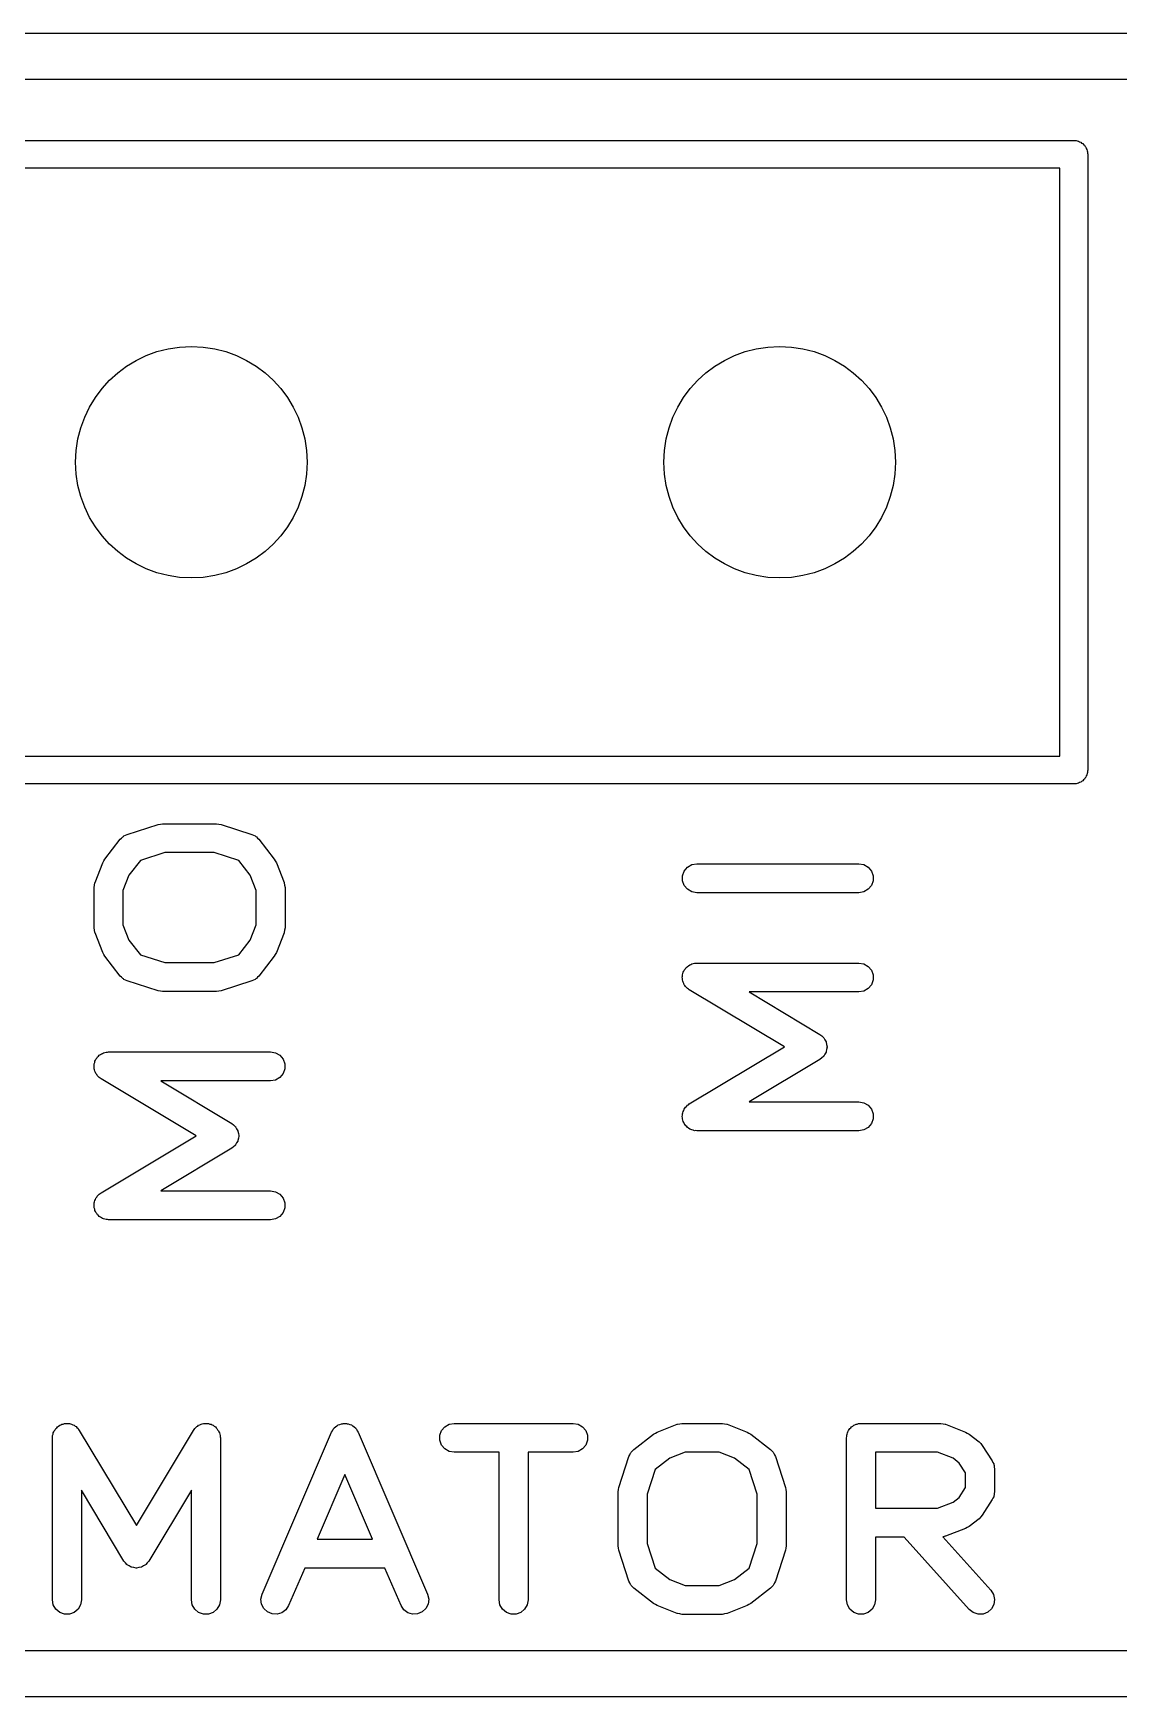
# Model space of a CAD drawing. Extents: x 10 to 287, y -200 to -10.
# Drawn here: x 78.92 to 83.61, y -44.3 to -37.11 of the extents above; entities that cross this region are included whole.
import ezdxf

# ---------------------------------------------------------------- set-up
doc = ezdxf.new("R2010")
doc.units = 0
doc.header["$MEASUREMENT"] = 0
doc.layers.add('BLACK', color=7, linetype='CONTINUOUS')

msp = doc.modelspace()

# ---------------------------------------------------------------- linework, layer by layer
at = {"layer": 'Black'}
for p, q in [((70.231, -37.111), (86.233, -37.111)), ((86.133, -37.311), (70.331, -37.311)), ((70.6536, -37.5736), (83.4136, -37.5736)), ((83.4136, -37.5736), (83.4188, -37.5745)), ((83.4188, -37.5745), (83.424, -37.5745)), ((83.424, -37.5745), (83.4289, -37.5763)), ((83.4289, -37.5763), (83.4341, -37.5772)), ((83.4341, -37.5772), (83.4387, -37.5798)), ((83.4387, -37.5798), (83.4436, -37.5816)), ((83.4436, -37.5816), (83.4476, -37.585)), ((83.4476, -37.585), (83.4522, -37.5876)), ((83.4522, -37.5876), (83.4555, -37.5917)), ((83.4555, -37.5917), (83.4596, -37.595)), ((83.4596, -37.595), (83.4622, -37.5996)), ((83.4622, -37.5996), (83.4656, -37.6036)), ((83.4656, -37.6036), (83.4674, -37.6085)), ((83.4674, -37.6085), (83.47, -37.6131)), ((83.47, -37.6131), (83.4709, -37.6183)), ((83.4709, -37.6183), (83.4727, -37.6232)), ((83.4727, -37.6232), (83.4727, -37.6284)), ((83.4727, -37.6284), (83.4736, -37.6336)), ((83.4736, -37.6336), (83.4736, -40.2936)), ((83.3536, -37.6936), (70.7136, -37.6936)), ((83.3536, -40.2336), (83.3536, -37.6936)), ((70.7136, -40.2336), (83.3536, -40.2336)), ((83.4727, -40.304), (83.4709, -40.3089)), ((83.4736, -40.2936), (83.4727, -40.2988)), ((83.4727, -40.2988), (83.4727, -40.304)), ((83.4136, -40.3536), (70.6536, -40.3536)), ((83.4188, -40.3527), (83.4136, -40.3536)), ((83.424, -40.3527), (83.4188, -40.3527)), ((83.4289, -40.3509), (83.424, -40.3527)), ((83.4341, -40.35), (83.4289, -40.3509)), ((83.4387, -40.3474), (83.4341, -40.35)), ((83.4436, -40.3456), (83.4387, -40.3474)), ((83.4476, -40.3422), (83.4436, -40.3456)), ((83.4522, -40.3396), (83.4476, -40.3422)), ((83.4555, -40.3355), (83.4522, -40.3396)), ((83.4596, -40.3322), (83.4555, -40.3355)), ((83.4622, -40.3276), (83.4596, -40.3322)), ((83.4656, -40.3236), (83.4622, -40.3276)), ((83.4674, -40.3187), (83.4656, -40.3236)), ((83.47, -40.3141), (83.4674, -40.3187)), ((83.4709, -40.3089), (83.47, -40.3141)), ((79.2297, -40.6779), (79.2963, -40.5922)), ((79.2963, -40.5922), (79.3021, -40.587)), ((79.3021, -40.587), (79.3073, -40.5812)), ((79.3073, -40.5812), (79.3101, -40.5797)), ((79.3101, -40.5797), (79.3124, -40.5776)), ((79.3124, -40.5776), (79.3197, -40.5747)), ((79.3197, -40.5747), (79.3265, -40.5711)), ((79.3265, -40.5711), (79.4599, -40.5282)), ((79.4599, -40.5282), (79.4695, -40.5269)), ((79.4695, -40.5269), (79.479, -40.5252)), ((79.479, -40.5252), (79.7123, -40.5252)), ((79.7123, -40.5252), (79.7219, -40.5269)), ((79.7219, -40.5269), (79.7315, -40.5282)), ((79.7315, -40.5282), (79.8648, -40.5711)), ((79.8648, -40.5711), (79.8717, -40.5747)), ((79.8717, -40.5747), (79.8789, -40.5776)), ((79.8789, -40.5776), (79.8812, -40.5797)), ((79.8812, -40.5797), (79.884, -40.5812)), ((79.884, -40.5812), (79.8892, -40.587)), ((79.8892, -40.587), (79.895, -40.5922)), ((79.895, -40.5922), (79.9617, -40.6779)), ((79.4888, -40.6502), (79.3832, -40.6842)), ((79.7025, -40.6502), (79.4888, -40.6502)), ((79.8082, -40.6842), (79.7025, -40.6502)), ((79.1874, -40.7793), (79.2207, -40.6936)), ((79.2207, -40.6936), (79.2254, -40.6859)), ((79.2254, -40.6859), (79.2297, -40.6779)), ((79.3832, -40.6842), (79.3339, -40.7474)), ((79.8574, -40.7475), (79.8082, -40.6842)), ((79.9617, -40.6779), (79.9659, -40.6859)), ((79.9659, -40.6859), (79.9706, -40.6936)), ((79.9706, -40.6936), (80.0039, -40.7793)), ((81.7241, -40.7499), (81.7315, -40.7295)), ((81.7315, -40.7295), (81.7455, -40.7128)), ((81.7455, -40.7128), (81.7643, -40.702)), ((81.7643, -40.702), (81.7857, -40.6982)), ((81.7857, -40.6982), (82.4857, -40.6982)), ((82.4857, -40.6982), (82.507, -40.702)), ((82.507, -40.702), (82.5258, -40.7128)), ((82.5258, -40.7128), (82.5398, -40.7295)), ((82.5398, -40.7295), (82.5472, -40.7499)), ((79.1832, -40.8006), (79.1852, -40.7907)), ((79.1833, -40.8013), (79.1832, -40.8006)), ((79.1832, -40.802), (79.1833, -40.8013)), ((79.1832, -40.9734), (79.1832, -40.802)), ((79.1852, -40.7907), (79.1869, -40.7806)), ((79.1869, -40.7806), (79.1873, -40.78)), ((79.1873, -40.78), (79.1874, -40.7793)), ((79.3339, -40.7474), (79.3082, -40.8137)), ((79.8832, -40.8137), (79.8574, -40.7475)), ((80.0039, -40.7793), (80.0041, -40.78)), ((80.0041, -40.78), (80.0044, -40.7806)), ((80.0044, -40.7806), (80.0062, -40.7907)), ((80.0062, -40.7907), (80.0082, -40.8006)), ((80.0082, -40.8006), (80.008, -40.8013)), ((80.008, -40.8013), (80.0082, -40.802)), ((80.0082, -40.802), (80.0082, -40.9734)), ((81.7241, -40.7716), (81.7241, -40.7499)), ((81.7315, -40.792), (81.7241, -40.7716)), ((81.7455, -40.8086), (81.7315, -40.792)), ((81.7643, -40.8194), (81.7455, -40.8086)), ((82.5258, -40.8086), (82.507, -40.8194)), ((82.5398, -40.792), (82.5258, -40.8086)), ((82.5472, -40.7716), (82.5398, -40.792)), ((82.5472, -40.7499), (82.5472, -40.7716)), ((79.3082, -40.8137), (79.3082, -40.9617)), ((79.8832, -40.9617), (79.8832, -40.8137)), ((81.7857, -40.8232), (81.7643, -40.8194)), ((82.4857, -40.8232), (81.7857, -40.8232)), ((82.507, -40.8194), (82.4857, -40.8232)), ((79.1833, -40.9741), (79.1832, -40.9734)), ((79.1832, -40.9748), (79.1833, -40.9741)), ((79.1852, -40.9848), (79.1832, -40.9748)), ((79.1869, -40.9948), (79.1852, -40.9848)), ((79.1873, -40.9954), (79.1869, -40.9948)), ((79.1874, -40.9961), (79.1873, -40.9954)), ((79.2207, -41.0818), (79.1874, -40.9961)), ((79.3082, -40.9617), (79.3339, -41.028)), ((79.8574, -41.028), (79.8832, -40.9617)), ((80.0039, -40.9961), (79.9706, -41.0818)), ((80.0041, -40.9954), (80.0039, -40.9961)), ((80.0044, -40.9948), (80.0041, -40.9954)), ((80.0062, -40.9848), (80.0044, -40.9948)), ((80.0082, -40.9748), (80.0062, -40.9848)), ((80.0082, -40.9734), (80.008, -40.9741)), ((80.008, -40.9741), (80.0082, -40.9748)), ((79.2254, -41.0895), (79.2207, -41.0818)), ((79.2297, -41.0975), (79.2254, -41.0895)), ((79.2963, -41.1832), (79.2297, -41.0975)), ((79.3339, -41.028), (79.3832, -41.0913)), ((79.3832, -41.0913), (79.4888, -41.1252)), ((79.7025, -41.1252), (79.8082, -41.0913)), ((79.8082, -41.0913), (79.8574, -41.028)), ((79.9617, -41.0975), (79.895, -41.1832)), ((79.9659, -41.0895), (79.9617, -41.0975)), ((79.9706, -41.0818), (79.9659, -41.0895)), ((79.4888, -41.1252), (79.7025, -41.1252)), ((81.7262, -41.1728), (81.7273, -41.1669)), ((81.7273, -41.1669), (81.7298, -41.1627)), ((81.7298, -41.1627), (81.7315, -41.158)), ((81.7315, -41.158), (81.7354, -41.1534)), ((81.7354, -41.1534), (81.7385, -41.1483)), ((81.7385, -41.1483), (81.7423, -41.1452)), ((81.7423, -41.1452), (81.7455, -41.1414)), ((81.7455, -41.1414), (81.7507, -41.1384)), ((81.7507, -41.1384), (81.7553, -41.1346)), ((81.7553, -41.1346), (81.76, -41.133)), ((81.76, -41.133), (81.7643, -41.1306)), ((81.7643, -41.1306), (81.7702, -41.1295)), ((81.7702, -41.1295), (81.7759, -41.1276)), ((81.7759, -41.1276), (81.7808, -41.1276)), ((81.7808, -41.1276), (81.7857, -41.1268)), ((81.7857, -41.1268), (82.4857, -41.1268)), ((82.4857, -41.1268), (82.507, -41.1306)), ((82.507, -41.1306), (82.5258, -41.1414)), ((82.5258, -41.1414), (82.5398, -41.158)), ((82.5398, -41.158), (82.5472, -41.1784)), ((79.3021, -41.1885), (79.2963, -41.1832)), ((79.3073, -41.1942), (79.3021, -41.1885)), ((79.3101, -41.1957), (79.3073, -41.1942)), ((79.3124, -41.1978), (79.3101, -41.1957)), ((79.3197, -41.2007), (79.3124, -41.1978)), ((79.3265, -41.2044), (79.3197, -41.2007)), ((79.4599, -41.2472), (79.3265, -41.2044)), ((79.8648, -41.2044), (79.7315, -41.2472)), ((79.8717, -41.2007), (79.8648, -41.2044)), ((79.8789, -41.1978), (79.8717, -41.2007)), ((79.8812, -41.1957), (79.8789, -41.1978)), ((79.884, -41.1942), (79.8812, -41.1957)), ((79.8892, -41.1885), (79.884, -41.1942)), ((79.895, -41.1832), (79.8892, -41.1885)), ((81.7232, -41.1882), (81.7241, -41.1834)), ((81.7241, -41.1942), (81.7232, -41.1882)), ((81.7241, -41.1784), (81.7262, -41.1728)), ((81.7241, -41.1834), (81.7241, -41.1784)), ((81.7241, -41.2001), (81.7241, -41.1942)), ((81.7258, -41.2048), (81.7241, -41.2001)), ((81.7266, -41.2097), (81.7258, -41.2048)), ((81.7295, -41.2149), (81.7266, -41.2097)), ((81.7315, -41.2205), (81.7295, -41.2149)), ((81.7347, -41.2243), (81.7315, -41.2205)), ((81.7371, -41.2286), (81.7347, -41.2243)), ((81.7416, -41.2326), (81.7371, -41.2286)), ((81.7455, -41.2372), (81.7416, -41.2326)), ((81.7498, -41.2396), (81.7455, -41.2372)), ((81.7535, -41.2429), (81.7498, -41.2396)), ((82.5258, -41.2372), (82.507, -41.248)), ((82.5398, -41.2205), (82.5258, -41.2372)), ((82.5472, -41.2001), (82.5398, -41.2205)), ((82.5472, -41.1784), (82.5472, -41.2001)), ((79.4695, -41.2485), (79.4599, -41.2472)), ((79.479, -41.2502), (79.4695, -41.2485)), ((79.7123, -41.2502), (79.479, -41.2502)), ((79.7219, -41.2485), (79.7123, -41.2502)), ((79.7315, -41.2472), (79.7219, -41.2485)), ((82.1642, -41.4893), (81.7535, -41.2429)), ((82.4857, -41.2518), (82.0113, -41.2518)), ((82.0113, -41.2518), (82.3178, -41.4357)), ((82.507, -41.248), (82.4857, -41.2518)), ((82.3178, -41.4357), (82.3252, -41.4421)), ((82.3252, -41.4421), (82.3329, -41.4483)), ((82.3329, -41.4483), (82.3334, -41.4492)), ((82.3334, -41.4492), (82.3342, -41.4499)), ((82.3342, -41.4499), (82.339, -41.4585)), ((79.1985, -41.5325), (79.2023, -41.5293)), ((79.2023, -41.5293), (79.2055, -41.5255)), ((79.2055, -41.5255), (79.2107, -41.5226)), ((79.2107, -41.5226), (79.2153, -41.5188)), ((79.2153, -41.5188), (79.22, -41.5172)), ((79.22, -41.5172), (79.2243, -41.5147)), ((79.2243, -41.5147), (79.2302, -41.5137)), ((79.2302, -41.5137), (79.2359, -41.5117)), ((79.2359, -41.5117), (79.2408, -41.5118)), ((79.2408, -41.5118), (79.2457, -41.5109)), ((79.2457, -41.5109), (79.9457, -41.5109)), ((79.9457, -41.5109), (79.967, -41.5147)), ((79.967, -41.5147), (79.9858, -41.5255)), ((79.9858, -41.5255), (79.9998, -41.5422)), ((81.7535, -41.7357), (82.1642, -41.4893)), ((82.3334, -41.5293), (82.3329, -41.5303)), ((82.3342, -41.5286), (82.3334, -41.5293)), ((82.339, -41.52), (82.3342, -41.5286)), ((82.339, -41.4585), (82.344, -41.4669)), ((82.344, -41.5116), (82.339, -41.52)), ((82.344, -41.4669), (82.3442, -41.468)), ((82.3442, -41.5106), (82.344, -41.5116)), ((82.3442, -41.468), (82.3447, -41.4689)), ((82.3447, -41.5097), (82.3442, -41.5106)), ((82.3447, -41.4689), (82.3463, -41.4786)), ((82.3463, -41.5), (82.3447, -41.5097)), ((82.3463, -41.4786), (82.3482, -41.4882)), ((82.3482, -41.4903), (82.3463, -41.5)), ((82.3482, -41.4882), (82.348, -41.4893)), ((82.348, -41.4893), (82.3482, -41.4903)), ((79.1832, -41.5724), (79.1841, -41.5675)), ((79.1841, -41.5783), (79.1832, -41.5724)), ((79.1841, -41.5626), (79.1862, -41.557)), ((79.1841, -41.5675), (79.1841, -41.5626)), ((79.1841, -41.5843), (79.1841, -41.5783)), ((79.1858, -41.5889), (79.1841, -41.5843)), ((79.1866, -41.5938), (79.1858, -41.5889)), ((79.1862, -41.557), (79.1873, -41.5511)), ((79.1895, -41.5991), (79.1866, -41.5938)), ((79.1873, -41.5511), (79.1898, -41.5468)), ((79.1915, -41.6047), (79.1895, -41.5991)), ((79.1898, -41.5468), (79.1915, -41.5422)), ((79.1915, -41.5422), (79.1954, -41.5376)), ((79.1954, -41.5376), (79.1985, -41.5325)), ((79.9998, -41.5422), (80.0072, -41.5626)), ((80.0072, -41.5843), (79.9998, -41.6047)), ((80.0072, -41.5626), (80.0072, -41.5843)), ((82.3178, -41.5429), (82.0113, -41.7268)), ((82.3252, -41.5364), (82.3178, -41.5429)), ((82.3329, -41.5303), (82.3252, -41.5364)), ((79.1947, -41.6085), (79.1915, -41.6047)), ((79.1971, -41.6128), (79.1947, -41.6085)), ((79.2016, -41.6167), (79.1971, -41.6128)), ((79.2055, -41.6213), (79.2016, -41.6167)), ((79.2098, -41.6238), (79.2055, -41.6213)), ((79.2135, -41.627), (79.2098, -41.6238)), ((79.6242, -41.8734), (79.2135, -41.627)), ((79.9457, -41.6359), (79.4713, -41.6359)), ((79.4713, -41.6359), (79.7778, -41.8198)), ((79.967, -41.6322), (79.9457, -41.6359)), ((79.9858, -41.6213), (79.967, -41.6322)), ((79.9998, -41.6047), (79.9858, -41.6213)), ((81.7416, -41.746), (81.7455, -41.7414)), ((81.7455, -41.7414), (81.7498, -41.7389)), ((81.7498, -41.7389), (81.7535, -41.7357)), ((82.0113, -41.7268), (82.4857, -41.7268)), ((82.4857, -41.7268), (82.507, -41.7306)), ((82.507, -41.7306), (82.5258, -41.7414)), ((82.5258, -41.7414), (82.5398, -41.758)), ((81.7232, -41.7903), (81.7241, -41.7844)), ((81.7241, -41.7952), (81.7232, -41.7903)), ((81.7241, -41.7784), (81.7258, -41.7738)), ((81.7241, -41.7844), (81.7241, -41.7784)), ((81.7241, -41.8001), (81.7241, -41.7952)), ((81.7262, -41.8058), (81.7241, -41.8001)), ((81.7258, -41.7738), (81.7266, -41.7689)), ((81.7273, -41.8116), (81.7262, -41.8058)), ((81.7266, -41.7689), (81.7295, -41.7637)), ((81.7298, -41.8159), (81.7273, -41.8116)), ((81.7295, -41.7637), (81.7315, -41.758)), ((81.7315, -41.8205), (81.7298, -41.8159)), ((81.7315, -41.758), (81.7347, -41.7542)), ((81.7347, -41.7542), (81.7371, -41.7499)), ((81.7371, -41.7499), (81.7416, -41.746)), ((82.5398, -41.758), (82.5472, -41.7784)), ((82.5472, -41.8001), (82.5398, -41.8205)), ((82.5472, -41.7784), (82.5472, -41.8001)), ((79.2135, -42.1198), (79.6242, -41.8734)), ((79.7778, -41.8198), (79.7852, -41.8263)), ((79.7852, -41.8263), (79.7929, -41.8325)), ((79.7929, -41.8325), (79.7934, -41.8334)), ((79.7934, -41.8334), (79.7942, -41.8341)), ((79.7942, -41.8341), (79.799, -41.8427)), ((79.799, -41.8427), (79.804, -41.8511)), ((79.804, -41.8511), (79.8042, -41.8521)), ((79.8042, -41.8521), (79.8047, -41.853)), ((79.8047, -41.853), (79.8063, -41.8628)), ((79.8063, -41.8841), (79.8047, -41.8938)), ((79.8063, -41.8628), (79.8082, -41.8724)), ((79.8082, -41.8745), (79.8063, -41.8841)), ((79.8082, -41.8724), (79.808, -41.8734)), ((79.808, -41.8734), (79.8082, -41.8745)), ((81.7354, -41.8251), (81.7315, -41.8205)), ((81.7385, -41.8303), (81.7354, -41.8251)), ((81.7423, -41.8334), (81.7385, -41.8303)), ((81.7455, -41.8372), (81.7423, -41.8334)), ((81.7507, -41.8402), (81.7455, -41.8372)), ((81.7553, -41.8439), (81.7507, -41.8402)), ((81.76, -41.8455), (81.7553, -41.8439)), ((81.7643, -41.848), (81.76, -41.8455)), ((81.7702, -41.8491), (81.7643, -41.848)), ((81.7759, -41.851), (81.7702, -41.8491)), ((81.7808, -41.8509), (81.7759, -41.851)), ((81.7857, -41.8518), (81.7808, -41.8509)), ((82.4857, -41.8518), (81.7857, -41.8518)), ((82.507, -41.848), (82.4857, -41.8518)), ((82.5258, -41.8372), (82.507, -41.848)), ((82.5398, -41.8205), (82.5258, -41.8372)), ((79.7778, -41.927), (79.4713, -42.1109)), ((79.7852, -41.9206), (79.7778, -41.927)), ((79.7929, -41.9144), (79.7852, -41.9206)), ((79.7934, -41.9135), (79.7929, -41.9144)), ((79.7942, -41.9128), (79.7934, -41.9135)), ((79.799, -41.9042), (79.7942, -41.9128)), ((79.804, -41.8958), (79.799, -41.9042)), ((79.8042, -41.8947), (79.804, -41.8958)), ((79.8047, -41.8938), (79.8042, -41.8947)), ((79.1832, -42.1745), (79.1841, -42.1686)), ((79.1841, -42.1793), (79.1832, -42.1745)), ((79.1841, -42.1626), (79.1858, -42.1579)), ((79.1841, -42.1686), (79.1841, -42.1626)), ((79.1858, -42.1579), (79.1866, -42.153)), ((79.1866, -42.153), (79.1895, -42.1478)), ((79.1895, -42.1478), (79.1915, -42.1422)), ((79.1915, -42.1422), (79.1947, -42.1384)), ((79.1947, -42.1384), (79.1971, -42.1341)), ((79.1971, -42.1341), (79.2016, -42.1301)), ((79.2016, -42.1301), (79.2055, -42.1255)), ((79.2055, -42.1255), (79.2098, -42.1231)), ((79.2098, -42.1231), (79.2135, -42.1198)), ((79.4713, -42.1109), (79.9457, -42.1109)), ((79.9457, -42.1109), (79.967, -42.1147)), ((79.967, -42.1147), (79.9858, -42.1255)), ((79.9858, -42.1255), (79.9998, -42.1422)), ((79.9998, -42.1422), (80.0072, -42.1626)), ((80.0072, -42.1626), (80.0072, -42.1843)), ((79.1841, -42.1843), (79.1841, -42.1793)), ((79.1862, -42.1899), (79.1841, -42.1843)), ((79.1873, -42.1958), (79.1862, -42.1899)), ((79.1898, -42.2), (79.1873, -42.1958)), ((79.1915, -42.2047), (79.1898, -42.2)), ((79.1954, -42.2093), (79.1915, -42.2047)), ((79.1985, -42.2144), (79.1954, -42.2093)), ((79.2023, -42.2175), (79.1985, -42.2144)), ((79.2055, -42.2213), (79.2023, -42.2175)), ((79.2107, -42.2243), (79.2055, -42.2213)), ((79.2153, -42.2281), (79.2107, -42.2243)), ((79.22, -42.2297), (79.2153, -42.2281)), ((79.2243, -42.2322), (79.22, -42.2297)), ((79.2302, -42.2332), (79.2243, -42.2322)), ((79.2359, -42.2352), (79.2302, -42.2332)), ((79.2408, -42.2351), (79.2359, -42.2352)), ((79.2457, -42.2359), (79.2408, -42.2351)), ((79.9457, -42.2359), (79.2457, -42.2359)), ((79.967, -42.2322), (79.9457, -42.2359)), ((79.9858, -42.2213), (79.967, -42.2322)), ((79.9998, -42.2047), (79.9858, -42.2213)), ((80.0072, -42.1843), (79.9998, -42.2047)), ((79.0036, -43.1777), (79.0045, -43.1728)), ((79.0036, -43.8777), (79.0036, -43.1777)), ((79.0044, -43.1679), (79.0064, -43.1622)), ((79.0045, -43.1728), (79.0044, -43.1679)), ((79.0064, -43.1622), (79.0074, -43.1563)), ((79.0074, -43.1563), (79.0099, -43.152)), ((79.0099, -43.152), (79.0115, -43.1473)), ((79.0115, -43.1473), (79.0153, -43.1427)), ((79.0153, -43.1427), (79.0183, -43.1375)), ((79.0183, -43.1375), (79.0221, -43.1343)), ((79.0221, -43.1343), (79.0252, -43.1305)), ((79.0252, -43.1305), (79.0303, -43.1274)), ((79.0303, -43.1274), (79.0349, -43.1235)), ((79.0349, -43.1235), (79.0395, -43.1218)), ((79.0395, -43.1218), (79.0438, -43.1193)), ((79.0438, -43.1193), (79.0497, -43.1182)), ((79.0497, -43.1182), (79.0553, -43.1161)), ((79.0553, -43.1161), (79.0602, -43.1161)), ((79.0602, -43.1161), (79.0651, -43.1152)), ((79.0651, -43.1152), (79.071, -43.1161)), ((79.071, -43.1161), (79.077, -43.1161)), ((79.077, -43.1161), (79.0816, -43.1178)), ((79.0816, -43.1178), (79.0865, -43.1186)), ((79.0865, -43.1186), (79.0918, -43.1215)), ((79.0918, -43.1215), (79.0974, -43.1235)), ((79.0974, -43.1235), (79.1012, -43.1267)), ((79.1012, -43.1267), (79.1055, -43.1291)), ((79.1055, -43.1291), (79.1094, -43.1336)), ((79.1094, -43.1336), (79.114, -43.1375)), ((79.114, -43.1375), (79.1165, -43.1418)), ((79.1165, -43.1418), (79.1197, -43.1455)), ((79.1197, -43.1455), (79.3661, -43.5562)), ((79.3661, -43.5562), (79.6126, -43.1455)), ((79.6126, -43.1455), (79.6158, -43.1418)), ((79.6158, -43.1418), (79.6183, -43.1375)), ((79.6183, -43.1375), (79.6229, -43.1336)), ((79.6229, -43.1336), (79.6268, -43.1291)), ((79.6268, -43.1291), (79.6311, -43.1267)), ((79.6311, -43.1267), (79.6349, -43.1235)), ((79.6349, -43.1235), (79.6405, -43.1215)), ((79.6405, -43.1215), (79.6458, -43.1186)), ((79.6458, -43.1186), (79.6506, -43.1178)), ((79.6506, -43.1178), (79.6553, -43.1161)), ((79.6553, -43.1161), (79.6613, -43.1161)), ((79.6613, -43.1161), (79.6672, -43.1152)), ((79.6672, -43.1152), (79.6721, -43.1161)), ((79.6721, -43.1161), (79.677, -43.1161)), ((79.677, -43.1161), (79.6826, -43.1182)), ((79.6826, -43.1182), (79.6885, -43.1193)), ((79.6885, -43.1193), (79.6927, -43.1218)), ((79.6927, -43.1218), (79.6974, -43.1235)), ((79.6974, -43.1235), (79.702, -43.1274)), ((79.702, -43.1274), (79.7071, -43.1305)), ((79.7071, -43.1305), (79.7102, -43.1343)), ((79.7102, -43.1343), (79.714, -43.1375)), ((79.714, -43.1375), (79.717, -43.1427)), ((79.717, -43.1427), (79.7208, -43.1473)), ((79.7208, -43.1473), (79.7224, -43.152)), ((79.7224, -43.152), (79.7249, -43.1563)), ((79.7249, -43.1563), (79.7259, -43.1622)), ((79.7259, -43.1622), (79.7279, -43.1679)), ((79.7279, -43.1679), (79.7278, -43.1728)), ((79.7278, -43.1728), (79.7286, -43.1777)), ((79.7286, -43.1777), (79.7286, -43.8777)), ((79.9087, -43.853), (80.2087, -43.153)), ((80.2087, -43.153), (80.2128, -43.1468)), ((80.2128, -43.1468), (80.2161, -43.1402)), ((80.2161, -43.1402), (80.2187, -43.1378)), ((80.2187, -43.1378), (80.2206, -43.1349)), ((80.2206, -43.1349), (80.2265, -43.1304)), ((80.2265, -43.1304), (80.2319, -43.1254)), ((80.2319, -43.1254), (80.2351, -43.124)), ((80.2351, -43.124), (80.238, -43.1219)), ((80.238, -43.1219), (80.2451, -43.1197)), ((80.2451, -43.1197), (80.2519, -43.1168)), ((80.2519, -43.1168), (80.2554, -43.1166)), ((80.2554, -43.1166), (80.2587, -43.1156)), ((80.2587, -43.1156), (80.2661, -43.116)), ((80.2661, -43.116), (80.2735, -43.1156)), ((80.2735, -43.1156), (80.2769, -43.1166)), ((80.2769, -43.1166), (80.2804, -43.1168)), ((80.2804, -43.1168), (80.2872, -43.1197)), ((80.2872, -43.1197), (80.2943, -43.1219)), ((80.2943, -43.1219), (80.2971, -43.124)), ((80.2971, -43.124), (80.3004, -43.1254)), ((80.3004, -43.1254), (80.3058, -43.1304)), ((80.3058, -43.1304), (80.3117, -43.1349)), ((80.3117, -43.1349), (80.3136, -43.1378)), ((80.3136, -43.1378), (80.3162, -43.1402)), ((80.3162, -43.1402), (80.3195, -43.1468)), ((80.3195, -43.1468), (80.3236, -43.153)), ((80.3236, -43.153), (80.6236, -43.853)), ((80.676, -43.1668), (80.6834, -43.1464)), ((80.676, -43.1885), (80.676, -43.1668)), ((80.6834, -43.1464), (80.6974, -43.1298)), ((80.6974, -43.1298), (80.7162, -43.1189)), ((80.7162, -43.1189), (80.7376, -43.1152)), ((80.7376, -43.1152), (81.2519, -43.1152)), ((81.2519, -43.1152), (81.2732, -43.1189)), ((81.2732, -43.1189), (81.292, -43.1298)), ((81.292, -43.1298), (81.306, -43.1464)), ((81.306, -43.1464), (81.3134, -43.1668)), ((81.3134, -43.1668), (81.3134, -43.1885)), ((81.5135, -43.2283), (81.5992, -43.1617)), ((81.5992, -43.1617), (81.6072, -43.1574)), ((81.6072, -43.1574), (81.6149, -43.1527)), ((81.6149, -43.1527), (81.7006, -43.1194)), ((81.7006, -43.1194), (81.7013, -43.1193)), ((81.7013, -43.1193), (81.7019, -43.1189)), ((81.7019, -43.1189), (81.7119, -43.1172)), ((81.7119, -43.1172), (81.7219, -43.1152)), ((81.7219, -43.1152), (81.7226, -43.1153)), ((81.7226, -43.1153), (81.7233, -43.1152)), ((81.7233, -43.1152), (81.8947, -43.1152)), ((81.8947, -43.1152), (81.8954, -43.1153)), ((81.8954, -43.1153), (81.8961, -43.1152)), ((81.8961, -43.1152), (81.9061, -43.1172)), ((81.9061, -43.1172), (81.9161, -43.1189)), ((81.9161, -43.1189), (81.9167, -43.1193)), ((81.9167, -43.1193), (81.9174, -43.1194)), ((81.9174, -43.1194), (82.0031, -43.1527)), ((82.0031, -43.1527), (82.0108, -43.1574)), ((82.0108, -43.1574), (82.0188, -43.1617)), ((82.0188, -43.1617), (82.1045, -43.2283)), ((82.4322, -43.1777), (82.4332, -43.1723)), ((82.4322, -43.8777), (82.4322, -43.1777)), ((82.4332, -43.1668), (82.435, -43.1617)), ((82.4332, -43.1723), (82.4332, -43.1668)), ((82.435, -43.1617), (82.436, -43.1563)), ((82.436, -43.1563), (82.4387, -43.1516)), ((82.4387, -43.1516), (82.4406, -43.1464)), ((82.4406, -43.1464), (82.4441, -43.1422)), ((82.4441, -43.1422), (82.4468, -43.1375)), ((82.4468, -43.1375), (82.451, -43.134)), ((82.451, -43.134), (82.4545, -43.1298)), ((82.4545, -43.1298), (82.4593, -43.1271)), ((82.4593, -43.1271), (82.4635, -43.1235)), ((82.4635, -43.1235), (82.4686, -43.1217)), ((82.4686, -43.1217), (82.4733, -43.1189)), ((82.4733, -43.1189), (82.4787, -43.118)), ((82.4787, -43.118), (82.4839, -43.1161)), ((82.4839, -43.1161), (82.4893, -43.1161)), ((82.4893, -43.1161), (82.4947, -43.1152)), ((82.4947, -43.1152), (82.8376, -43.1152)), ((82.8376, -43.1152), (82.8383, -43.1153)), ((82.8383, -43.1153), (82.8389, -43.1152)), ((82.8389, -43.1152), (82.8489, -43.1172)), ((82.8489, -43.1172), (82.8589, -43.1189)), ((82.8589, -43.1189), (82.8595, -43.1193)), ((82.8595, -43.1193), (82.8602, -43.1194)), ((82.8602, -43.1194), (82.9459, -43.1527)), ((82.9459, -43.1527), (82.9537, -43.1574)), ((82.9537, -43.1574), (82.9617, -43.1617)), ((82.9617, -43.1617), (83.0045, -43.195)), ((80.6834, -43.2089), (80.676, -43.1885)), ((80.6974, -43.2255), (80.6834, -43.2089)), ((80.7162, -43.2364), (80.6974, -43.2255)), ((80.7376, -43.2402), (80.7162, -43.2364)), ((80.9322, -43.2402), (80.7376, -43.2402)), ((80.9322, -43.8777), (80.9322, -43.2402)), ((81.2519, -43.2402), (81.0572, -43.2402)), ((81.0572, -43.2402), (81.0572, -43.8777)), ((81.2732, -43.2364), (81.2519, -43.2402)), ((81.292, -43.2255), (81.2732, -43.2364)), ((81.306, -43.2089), (81.292, -43.2255)), ((81.3134, -43.1885), (81.306, -43.2089)), ((81.4924, -43.2585), (81.496, -43.2517)), ((81.496, -43.2517), (81.4989, -43.2444)), ((81.4989, -43.2444), (81.501, -43.2421)), ((81.501, -43.2421), (81.5025, -43.2393)), ((81.5025, -43.2393), (81.5083, -43.2341)), ((81.5083, -43.2341), (81.5135, -43.2283)), ((81.735, -43.2402), (81.6687, -43.2659)), ((81.883, -43.2402), (81.735, -43.2402)), ((81.9493, -43.2659), (81.883, -43.2402)), ((82.1045, -43.2283), (82.1097, -43.2341)), ((82.1097, -43.2341), (82.1155, -43.2393)), ((82.1155, -43.2393), (82.117, -43.2421)), ((82.117, -43.2421), (82.1191, -43.2444)), ((82.1191, -43.2444), (82.122, -43.2517)), ((82.122, -43.2517), (82.1256, -43.2585)), ((82.5572, -43.2402), (82.5572, -43.4818)), ((82.8258, -43.2402), (82.5572, -43.2402)), ((82.8921, -43.2659), (82.8258, -43.2402)), ((83.0045, -43.195), (83.0116, -43.2028)), ((83.0116, -43.2028), (83.0187, -43.2105)), ((83.0187, -43.2105), (83.0616, -43.2772)), ((81.4495, -43.3919), (81.4924, -43.2585)), ((81.6055, -43.3152), (81.5715, -43.4208)), ((81.6687, -43.2659), (81.6055, -43.3152)), ((82.0125, -43.3152), (81.9493, -43.2659)), ((82.0465, -43.4208), (82.0125, -43.3152)), ((82.1256, -43.2585), (82.1685, -43.3919)), ((82.9193, -43.2871), (82.8921, -43.2659)), ((82.9465, -43.3294), (82.9193, -43.2871)), ((83.0616, -43.2772), (83.0643, -43.2836)), ((83.0643, -43.2836), (83.0677, -43.2896)), ((83.0677, -43.2896), (83.0684, -43.2935)), ((83.0684, -43.2935), (83.07, -43.2972)), ((83.07, -43.2972), (83.0703, -43.3042)), ((83.0703, -43.3042), (83.0715, -43.311)), ((83.0715, -43.311), (83.0715, -43.411)), ((80.2661, -43.3363), (80.1466, -43.6152)), ((80.3856, -43.6152), (80.2661, -43.3363)), ((81.4482, -43.4015), (81.4495, -43.3919)), ((82.1685, -43.3919), (82.1698, -43.4015)), ((82.9193, -43.4349), (82.9465, -43.3926)), ((82.9465, -43.3926), (82.9465, -43.3294)), ((79.3126, -43.7098), (79.1286, -43.4033)), ((79.1286, -43.4033), (79.1286, -43.8777)), ((79.6036, -43.4033), (79.4197, -43.7098)), ((79.6036, -43.8777), (79.6036, -43.4033)), ((81.4465, -43.411), (81.4482, -43.4015)), ((81.4465, -43.6443), (81.4465, -43.411)), ((81.5715, -43.4208), (81.5715, -43.6345)), ((82.0465, -43.6345), (82.0465, -43.4208)), ((82.1698, -43.4015), (82.1715, -43.411)), ((82.1715, -43.411), (82.1715, -43.6443)), ((82.8258, -43.4818), (82.8921, -43.4561)), ((82.8921, -43.4561), (82.9193, -43.4349)), ((83.0616, -43.4448), (83.0187, -43.5115)), ((83.0643, -43.4384), (83.0616, -43.4448)), ((83.0677, -43.4324), (83.0643, -43.4384)), ((83.0684, -43.4285), (83.0677, -43.4324)), ((83.07, -43.4248), (83.0684, -43.4285)), ((83.0703, -43.4178), (83.07, -43.4248)), ((83.0715, -43.411), (83.0703, -43.4178)), ((82.5572, -43.4818), (82.8258, -43.4818)), ((83.0045, -43.527), (82.9617, -43.5603)), ((83.0116, -43.5192), (83.0045, -43.527)), ((83.0187, -43.5115), (83.0116, -43.5192)), ((82.6812, -43.6068), (82.5572, -43.6068)), ((82.5572, -43.6068), (82.5572, -43.8777)), ((82.9625, -43.9195), (82.6812, -43.6068)), ((82.8489, -43.6048), (82.8477, -43.6051)), ((82.8477, -43.6051), (83.0555, -43.8359)), ((82.8589, -43.6031), (82.8489, -43.6048)), ((82.8595, -43.6027), (82.8589, -43.6031)), ((82.8602, -43.6026), (82.8595, -43.6027)), ((82.9459, -43.5692), (82.8602, -43.6026)), ((82.9537, -43.5646), (82.9459, -43.5692)), ((82.9617, -43.5603), (82.9537, -43.5646)), ((80.1466, -43.6152), (80.3856, -43.6152)), ((81.4482, -43.6539), (81.4465, -43.6443)), ((81.4495, -43.6635), (81.4482, -43.6539)), ((81.4924, -43.7968), (81.4495, -43.6635)), ((81.5715, -43.6345), (81.6055, -43.7402)), ((82.0125, -43.7402), (82.0465, -43.6345)), ((82.1685, -43.6635), (82.1256, -43.7968)), ((82.1698, -43.6539), (82.1685, -43.6635)), ((82.1715, -43.6443), (82.1698, -43.6539)), ((79.319, -43.7172), (79.3126, -43.7098)), ((79.3252, -43.7249), (79.319, -43.7172)), ((79.3261, -43.7254), (79.3252, -43.7249)), ((79.3268, -43.7262), (79.3261, -43.7254)), ((79.3354, -43.731), (79.3268, -43.7262)), ((79.3438, -43.736), (79.3354, -43.731)), ((79.3448, -43.7362), (79.3438, -43.736)), ((79.3458, -43.7367), (79.3448, -43.7362)), ((79.3554, -43.7383), (79.3458, -43.7367)), ((79.3651, -43.7402), (79.3554, -43.7383)), ((79.3661, -43.74), (79.3651, -43.7402)), ((79.3672, -43.7402), (79.3661, -43.74)), ((79.3768, -43.7383), (79.3672, -43.7402)), ((79.3865, -43.7367), (79.3768, -43.7383)), ((79.3875, -43.7362), (79.3865, -43.7367)), ((79.3885, -43.736), (79.3875, -43.7362)), ((79.3969, -43.731), (79.3885, -43.736)), ((79.4055, -43.7262), (79.3969, -43.731)), ((79.4062, -43.7254), (79.4055, -43.7262)), ((79.4071, -43.7249), (79.4062, -43.7254)), ((79.4133, -43.7172), (79.4071, -43.7249)), ((79.4197, -43.7098), (79.4133, -43.7172)), ((80.0931, -43.7402), (80.0236, -43.9023)), ((80.4392, -43.7402), (80.0931, -43.7402)), ((80.5087, -43.9023), (80.4392, -43.7402)), ((81.6055, -43.7402), (81.6687, -43.7894)), ((81.9493, -43.7894), (82.0125, -43.7402)), ((81.496, -43.8037), (81.4924, -43.7968)), ((81.4989, -43.8109), (81.496, -43.8037)), ((81.501, -43.8132), (81.4989, -43.8109)), ((81.5025, -43.816), (81.501, -43.8132)), ((81.5083, -43.8212), (81.5025, -43.816)), ((81.5135, -43.827), (81.5083, -43.8212)), ((81.5992, -43.8937), (81.5135, -43.827)), ((81.6687, -43.7894), (81.735, -43.8152)), ((81.735, -43.8152), (81.883, -43.8152)), ((81.883, -43.8152), (81.9493, -43.7894)), ((82.1045, -43.827), (82.0188, -43.8937)), ((82.1097, -43.8212), (82.1045, -43.827)), ((82.1155, -43.816), (82.1097, -43.8212)), ((82.117, -43.8132), (82.1155, -43.816)), ((82.1191, -43.8109), (82.117, -43.8132)), ((82.122, -43.8037), (82.1191, -43.8109)), ((82.1256, -43.7968), (82.122, -43.8037)), ((79.0074, -43.899), (79.0036, -43.8777)), ((79.0183, -43.9178), (79.0074, -43.899)), ((79.1249, -43.899), (79.114, -43.9178)), ((79.1286, -43.8777), (79.1249, -43.899)), ((79.6074, -43.899), (79.6036, -43.8777)), ((79.6183, -43.9178), (79.6074, -43.899)), ((79.7249, -43.899), (79.714, -43.9178)), ((79.7286, -43.8777), (79.7249, -43.899)), ((79.9037, -43.8742), (79.9087, -43.853)), ((79.9063, -43.8957), (79.9037, -43.8742)), ((79.9161, -43.9151), (79.9063, -43.8957)), ((80.626, -43.8957), (80.6162, -43.9151)), ((80.6236, -43.853), (80.6285, -43.8742)), ((80.6285, -43.8742), (80.626, -43.8957)), ((80.936, -43.899), (80.9322, -43.8777)), ((80.9468, -43.9178), (80.936, -43.899)), ((81.0534, -43.899), (81.0426, -43.9178)), ((81.0572, -43.8777), (81.0534, -43.899)), ((81.6072, -43.8979), (81.5992, -43.8937)), ((81.6149, -43.9026), (81.6072, -43.8979)), ((82.0108, -43.8979), (82.0031, -43.9026)), ((82.0188, -43.8937), (82.0108, -43.8979)), ((82.436, -43.899), (82.4322, -43.8777)), ((82.4468, -43.9178), (82.436, -43.899)), ((82.5534, -43.899), (82.5426, -43.9178)), ((82.5572, -43.8777), (82.5534, -43.899)), ((83.0555, -43.8359), (83.067, -43.8543)), ((83.0684, -43.897), (83.0582, -43.9162)), ((83.067, -43.8543), (83.0715, -43.8755)), ((83.0715, -43.8755), (83.0684, -43.897)), ((79.0349, -43.9318), (79.0183, -43.9178)), ((79.0553, -43.9392), (79.0349, -43.9318)), ((79.077, -43.9392), (79.0553, -43.9392)), ((79.0974, -43.9318), (79.077, -43.9392)), ((79.114, -43.9178), (79.0974, -43.9318)), ((79.6349, -43.9318), (79.6183, -43.9178)), ((79.6553, -43.9392), (79.6349, -43.9318)), ((79.677, -43.9392), (79.6553, -43.9392)), ((79.6974, -43.9318), (79.677, -43.9392)), ((79.714, -43.9178), (79.6974, -43.9318)), ((79.9319, -43.93), (79.9161, -43.9151)), ((79.9519, -43.9385), (79.9319, -43.93)), ((79.9735, -43.9397), (79.9519, -43.9385)), ((79.9943, -43.9335), (79.9735, -43.9397)), ((80.0117, -43.9204), (79.9943, -43.9335)), ((80.0236, -43.9023), (80.0117, -43.9204)), ((80.5206, -43.9204), (80.5087, -43.9023)), ((80.538, -43.9335), (80.5206, -43.9204)), ((80.5587, -43.9397), (80.538, -43.9335)), ((80.5804, -43.9385), (80.5587, -43.9397)), ((80.6004, -43.93), (80.5804, -43.9385)), ((80.6162, -43.9151), (80.6004, -43.93)), ((80.9635, -43.9318), (80.9468, -43.9178)), ((80.9839, -43.9392), (80.9635, -43.9318)), ((81.0056, -43.9392), (80.9839, -43.9392)), ((81.026, -43.9318), (81.0056, -43.9392)), ((81.0426, -43.9178), (81.026, -43.9318)), ((81.7006, -43.9359), (81.6149, -43.9026)), ((81.7013, -43.9361), (81.7006, -43.9359)), ((81.7019, -43.9364), (81.7013, -43.9361)), ((81.7119, -43.9382), (81.7019, -43.9364)), ((81.7219, -43.9402), (81.7119, -43.9382)), ((81.7226, -43.94), (81.7219, -43.9402)), ((81.7233, -43.9402), (81.7226, -43.94)), ((81.8947, -43.9402), (81.7233, -43.9402)), ((81.8954, -43.94), (81.8947, -43.9402)), ((81.8961, -43.9402), (81.8954, -43.94)), ((81.9061, -43.9382), (81.8961, -43.9402)), ((81.9161, -43.9364), (81.9061, -43.9382)), ((81.9167, -43.9361), (81.9161, -43.9364)), ((81.9174, -43.9359), (81.9167, -43.9361)), ((82.0031, -43.9026), (81.9174, -43.9359)), ((82.4635, -43.9318), (82.4468, -43.9178)), ((82.4839, -43.9392), (82.4635, -43.9318)), ((82.5056, -43.9392), (82.4839, -43.9392)), ((82.526, -43.9318), (82.5056, -43.9392)), ((82.5426, -43.9178), (82.526, -43.9318)), ((82.9796, -43.9328), (82.9625, -43.9195)), ((83.0003, -43.9396), (82.9796, -43.9328)), ((83.022, -43.9388), (83.0003, -43.9396)), ((83.0421, -43.9307), (83.022, -43.9388)), ((83.0582, -43.9162), (83.0421, -43.9307)), ((70.331, -44.096), (86.133, -44.096)), ((86.133, -44.296), (70.231, -44.296))]:
    msp.add_line(p, q, dxfattribs=at)
for centre in [(79.6036, -38.9636), (82.1436, -38.9636)]:
    msp.add_circle(centre, 0.5, dxfattribs=at)

doc.saveas('drawing.dxf')
